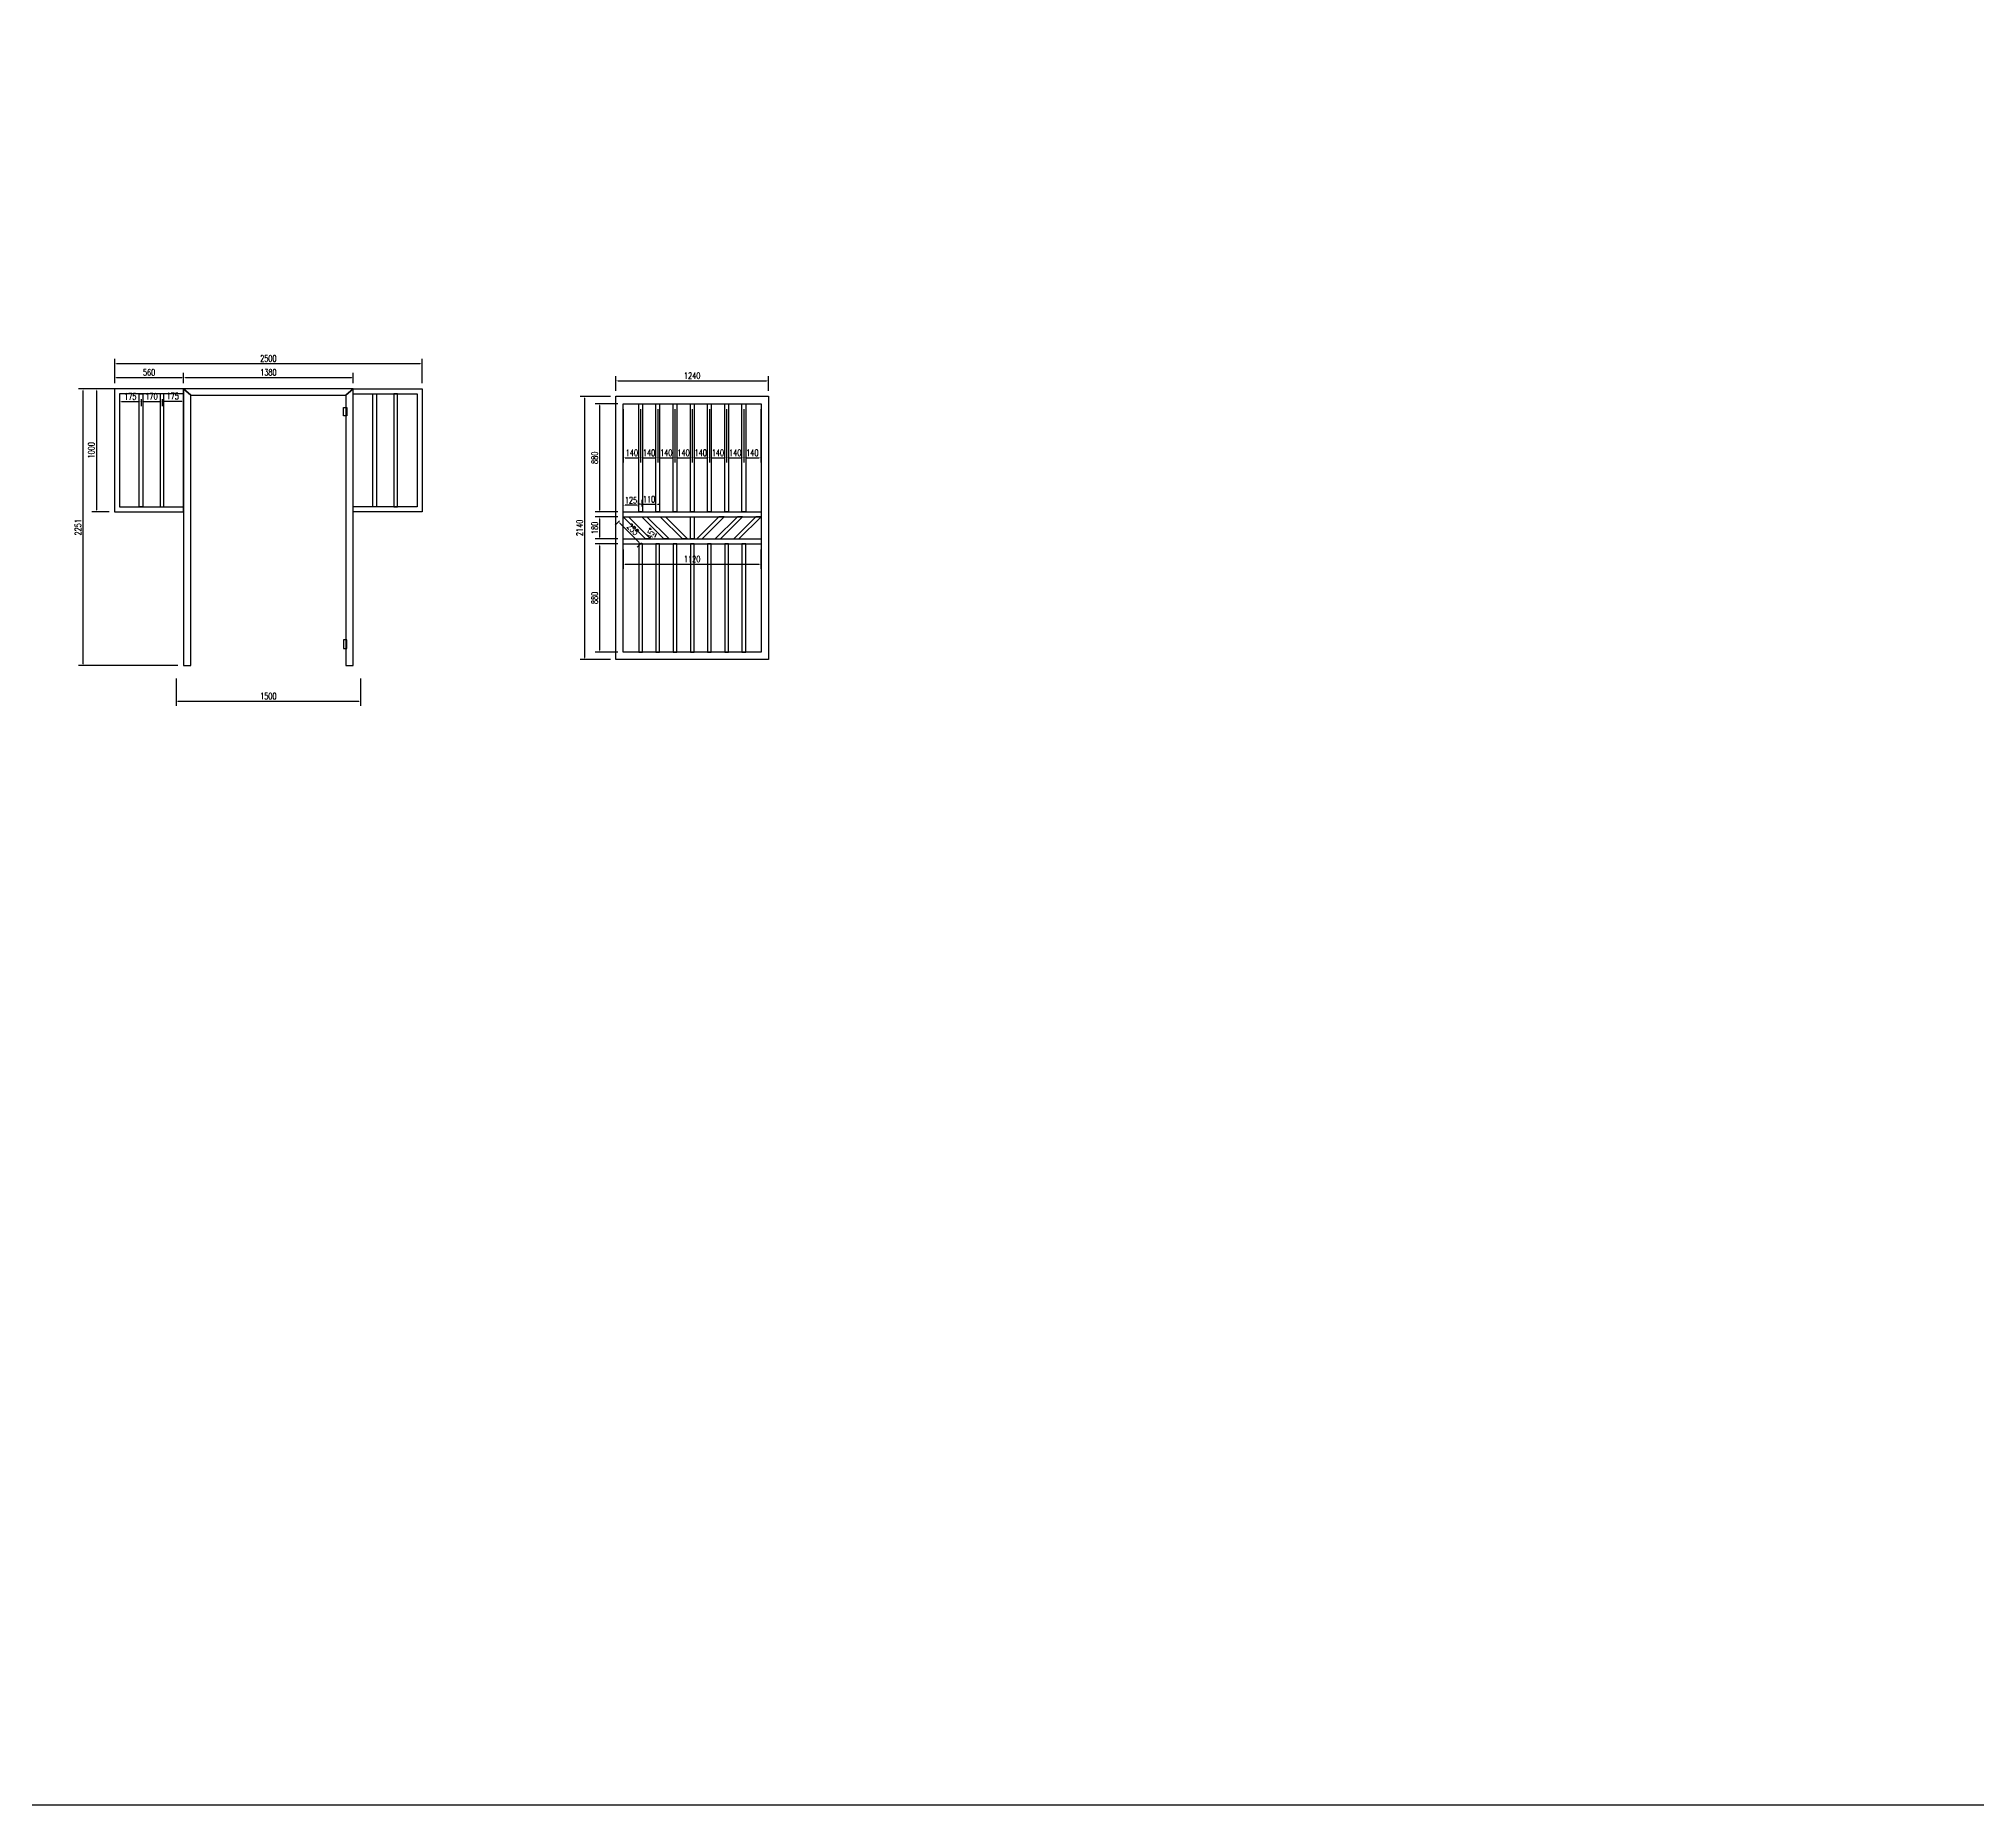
# Model space of a CAD drawing. Extents: x -16492 to 345596, y -4133 to 400729.
# Drawn here: x 29981 to 45745, y -4133 to 10234 of the extents above; entities that cross this region are included whole.
import ezdxf

# ---------------------------------------------------------------- set-up
doc = ezdxf.new("R2010")
doc.units = 0
doc.header["$LTSCALE"] = 10
doc.header["$MEASUREMENT"] = 0
doc.layers.add('W-PLASTIC_RAILINGS塑木栏杆', color=6, linetype='Continuous')
doc.layers.add('W-STEEL_FRAME钢架', color=3, linetype='Continuous')
doc.styles.add('STANDARD_T3', font='simplex.shx', dxfattribs={"width": 0.7, "bigfont": 'gbcbig.shx'})
doc.dimstyles.new('W&&15', dxfattribs={"dimtxt": 52.5, "dimasz": 15, "dimexe": 37.5, "dimexo": 45, "dimgap": 15, "dimtad": 1, "dimdec": 0, "dimzin": 0, "dimdsep": 46, "dimtxsty": 'STANDARD_T3', "dimcen": 0.09, "dimclrd": 1, "dimclre": 1, "dimclrt": 7, "dimazin": 2, "dimtfac": 1, "dimtdec": 0, "dimtix": 1, "dimtmove": 2, "dimatfit": 3, "dimfxl": 100, "dimtolj": 1, "dimtzin": 0, "dimarcsym": 0})

# ---------------------------------------------------------------- blocks, each defined once
blk = doc.blocks.new('*U187')
at = {"layer": 'W-PLASTIC_RAILINGS塑木栏杆', "color": 5}
blk.add_lwpolyline([(15, -440), (-15, -440), (-15, 440), (15, 440)], close=True, dxfattribs=at)
blk = doc.blocks.new('*U188')
at = {"layer": 'W-PLASTIC_RAILINGS塑木栏杆', "color": 0, "linetype": 'ByBlock', "lineweight": -2, "transparency": 16777216}
for p in [(0, 0), (140, 0), (280, 0), (420, 0), (560, 0), (700, 0), (840, 0)]:
    blk.add_blockref('*U187', p, dxfattribs=at)
blk = doc.blocks.new('*D189')
at = {"layer": 'Defpoints', "color": 0, "transparency": 16777216}
for p in [(35914, 7453), (34674, 7326), (35914, 7326)]:
    blk.add_point(p, dxfattribs=at)
at = {"layer": 'W-PLASTIC_RAILINGS塑木栏杆', "color": 1, "lineweight": -2, "transparency": 16777216}
for p, q in [((34674, 7371), (34674, 7490)), ((34689, 7453), (35899, 7453)), ((35914, 7371), (35914, 7490))]:
    blk.add_line(p, q, dxfattribs=at)
at = {"layer": 'W-PLASTIC_RAILINGS塑木栏杆', "color": 1, "transparency": 16777216}
for points in [[(34689, 7455), (34689, 7450), (34674, 7453)], [(35899, 7455), (35899, 7450), (35914, 7453)]]:
    blk.add_solid(points, dxfattribs=at)
at = {"layer": 'W-PLASTIC_RAILINGS塑木栏杆', "color": 7, "transparency": 16777216, "insert": (35294, 7494), "char_height": 52.5, "attachment_point": 5, "style": 'STANDARD_T3'}
blk.add_mtext('\\A1;1240', dxfattribs=at)
blk = doc.blocks.new('*D190')
at = {"layer": 'Defpoints', "color": 0, "transparency": 16777216}
for p in [(34674, 7326), (34420, 5186), (34674, 5186)]:
    blk.add_point(p, dxfattribs=at)
at = {"layer": 'W-PLASTIC_RAILINGS塑木栏杆', "color": 1, "lineweight": -2, "transparency": 16777216}
for p, q in [((34629, 7326), (34383, 7326)), ((34420, 7311), (34420, 5201)), ((34629, 5186), (34383, 5186))]:
    blk.add_line(p, q, dxfattribs=at)
at = {"layer": 'W-PLASTIC_RAILINGS塑木栏杆', "color": 1, "transparency": 16777216}
for points in [[(34418, 7311), (34423, 7311), (34420, 7326)], [(34418, 5201), (34423, 5201), (34420, 5186)]]:
    blk.add_solid(points, dxfattribs=at)
at = {"layer": 'W-PLASTIC_RAILINGS塑木栏杆', "color": 7, "transparency": 16777216, "insert": (34379, 6256), "char_height": 52.5, "attachment_point": 5, "rotation": 90, "style": 'STANDARD_T3'}
blk.add_mtext('\\A1;2140', dxfattribs=at)
blk = doc.blocks.new('*D192')
at = {"layer": 'Defpoints', "color": 0, "transparency": 16777216}
for p in [(31098, 5076), (32598, 5076), (32598, 4847)]:
    blk.add_point(p, dxfattribs=at)
at = {"layer": 'W-PLASTIC_RAILINGS塑木栏杆', "color": 1, "lineweight": -2, "transparency": 16777216}
for p, q in [((31098, 5031), (31098, 4810)), ((32598, 5031), (32598, 4810)), ((31113, 4847), (32583, 4847))]:
    blk.add_line(p, q, dxfattribs=at)
at = {"layer": 'W-PLASTIC_RAILINGS塑木栏杆', "color": 1, "transparency": 16777216}
for points in [[(31113, 4850), (31113, 4845), (31098, 4847)], [(32583, 4850), (32583, 4845), (32598, 4847)]]:
    blk.add_solid(points, dxfattribs=at)
at = {"layer": 'W-PLASTIC_RAILINGS塑木栏杆', "color": 7, "transparency": 16777216, "insert": (31848, 4888), "char_height": 52.5, "attachment_point": 5, "style": 'STANDARD_T3'}
blk.add_mtext('\\A1;1500', dxfattribs=at)
blk = doc.blocks.new('*D193')
at = {"layer": 'Defpoints', "color": 0, "transparency": 16777216}
for p in [(31158, 7480), (30598, 7387), (31158, 7387)]:
    blk.add_point(p, dxfattribs=at)
at = {"layer": 'W-PLASTIC_RAILINGS塑木栏杆', "color": 1, "lineweight": -2, "transparency": 16777216}
for p, q in [((30598, 7432), (30598, 7518)), ((30613, 7480), (31143, 7480)), ((31158, 7432), (31158, 7518))]:
    blk.add_line(p, q, dxfattribs=at)
at = {"layer": 'W-PLASTIC_RAILINGS塑木栏杆', "color": 1, "transparency": 16777216}
for points in [[(30613, 7483), (30613, 7478), (30598, 7480)], [(31143, 7483), (31143, 7478), (31158, 7480)]]:
    blk.add_solid(points, dxfattribs=at)
at = {"layer": 'W-PLASTIC_RAILINGS塑木栏杆', "color": 7, "transparency": 16777216, "insert": (30878, 7521), "char_height": 52.5, "attachment_point": 5, "style": 'STANDARD_T3'}
blk.add_mtext('\\A1;560', dxfattribs=at)
blk = doc.blocks.new('*D194')
at = {"layer": 'Defpoints', "color": 0, "transparency": 16777216}
for p in [(32538, 7480), (31158, 7387), (32538, 7387)]:
    blk.add_point(p, dxfattribs=at)
at = {"layer": 'W-PLASTIC_RAILINGS塑木栏杆', "color": 1, "lineweight": -2, "transparency": 16777216}
for p, q in [((31158, 7432), (31158, 7518)), ((31173, 7480), (32523, 7480)), ((32538, 7432), (32538, 7518))]:
    blk.add_line(p, q, dxfattribs=at)
at = {"layer": 'W-PLASTIC_RAILINGS塑木栏杆', "color": 1, "transparency": 16777216}
for points in [[(31173, 7483), (31173, 7478), (31158, 7480)], [(32523, 7483), (32523, 7478), (32538, 7480)]]:
    blk.add_solid(points, dxfattribs=at)
at = {"layer": 'W-PLASTIC_RAILINGS塑木栏杆', "color": 7, "transparency": 16777216, "insert": (31848, 7521), "char_height": 52.5, "attachment_point": 5, "style": 'STANDARD_T3'}
blk.add_mtext('\\A1;1380', dxfattribs=at)
blk = doc.blocks.new('*D195')
at = {"layer": 'Defpoints', "color": 0, "transparency": 16777216}
for p in [(30341, 7387), (31158, 7387), (31158, 5136)]:
    blk.add_point(p, dxfattribs=at)
at = {"layer": 'W-PLASTIC_RAILINGS塑木栏杆', "color": 1, "lineweight": -2, "transparency": 16777216}
for p, q in [((31113, 7387), (30303, 7387)), ((30341, 5151), (30341, 7372)), ((31113, 5136), (30303, 5136))]:
    blk.add_line(p, q, dxfattribs=at)
at = {"layer": 'W-PLASTIC_RAILINGS塑木栏杆', "color": 1, "transparency": 16777216}
for points in [[(30338, 7372), (30343, 7372), (30341, 7387)], [(30338, 5151), (30343, 5151), (30341, 5136)]]:
    blk.add_solid(points, dxfattribs=at)
at = {"layer": 'W-PLASTIC_RAILINGS塑木栏杆', "color": 7, "transparency": 16777216, "insert": (30300, 6261), "char_height": 52.5, "attachment_point": 5, "rotation": 90, "style": 'STANDARD_T3'}
blk.add_mtext('\\A1;2251', dxfattribs=at)
blk = doc.blocks.new('*D196')
at = {"layer": 'Defpoints', "color": 0, "transparency": 16777216}
for p in [(30598, 7387), (30449, 6387), (30598, 6387)]:
    blk.add_point(p, dxfattribs=at)
at = {"layer": 'W-PLASTIC_RAILINGS塑木栏杆', "color": 1, "lineweight": -2, "transparency": 16777216}
for p, q in [((30553, 7387), (30412, 7387)), ((30449, 7372), (30449, 6402)), ((30553, 6387), (30412, 6387))]:
    blk.add_line(p, q, dxfattribs=at)
at = {"layer": 'W-PLASTIC_RAILINGS塑木栏杆', "color": 1, "transparency": 16777216}
for points in [[(30447, 7372), (30452, 7372), (30449, 7387)], [(30447, 6402), (30452, 6402), (30449, 6387)]]:
    blk.add_solid(points, dxfattribs=at)
at = {"layer": 'W-PLASTIC_RAILINGS塑木栏杆', "color": 7, "transparency": 16777216, "insert": (30408, 6887), "char_height": 52.5, "attachment_point": 5, "rotation": 90, "style": 'STANDARD_T3'}
blk.add_mtext('\\A1;1000', dxfattribs=at)
blk = doc.blocks.new('*D197')
at = {"layer": 'Defpoints', "color": 0, "transparency": 16777216}
for p in [(30638, 7347), (30813, 7347), (30813, 7284)]:
    blk.add_point(p, dxfattribs=at)
at = {"layer": 'W-PLASTIC_RAILINGS塑木栏杆', "color": 1, "lineweight": -2, "transparency": 16777216}
for p, q in [((30638, 7302), (30638, 7247)), ((30653, 7284), (30798, 7284)), ((30813, 7302), (30813, 7247))]:
    blk.add_line(p, q, dxfattribs=at)
at = {"layer": 'W-PLASTIC_RAILINGS塑木栏杆', "color": 1, "transparency": 16777216}
for points in [[(30653, 7287), (30653, 7282), (30638, 7284)], [(30798, 7287), (30798, 7282), (30813, 7284)]]:
    blk.add_solid(points, dxfattribs=at)
at = {"layer": 'W-PLASTIC_RAILINGS塑木栏杆', "color": 7, "transparency": 16777216, "insert": (30725, 7325), "char_height": 52.5, "attachment_point": 5, "style": 'STANDARD_T3'}
blk.add_mtext('\\A1;175', dxfattribs=at)
blk = doc.blocks.new('*D198')
at = {"layer": 'Defpoints', "color": 0, "transparency": 16777216}
for p in [(30813, 7347), (30983, 7347), (30983, 7285)]:
    blk.add_point(p, dxfattribs=at)
at = {"layer": 'W-PLASTIC_RAILINGS塑木栏杆', "color": 1, "lineweight": -2, "transparency": 16777216}
for p, q in [((30813, 7302), (30813, 7247)), ((30828, 7285), (30968, 7285)), ((30983, 7302), (30983, 7247))]:
    blk.add_line(p, q, dxfattribs=at)
at = {"layer": 'W-PLASTIC_RAILINGS塑木栏杆', "color": 1, "transparency": 16777216}
for points in [[(30828, 7287), (30828, 7282), (30813, 7285)], [(30968, 7287), (30968, 7282), (30983, 7285)]]:
    blk.add_solid(points, dxfattribs=at)
at = {"layer": 'W-PLASTIC_RAILINGS塑木栏杆', "color": 7, "transparency": 16777216, "insert": (30898, 7326), "char_height": 52.5, "attachment_point": 5, "style": 'STANDARD_T3'}
blk.add_mtext('\\A1;170', dxfattribs=at)
blk = doc.blocks.new('*D199')
at = {"layer": 'Defpoints', "color": 0, "transparency": 16777216}
for p in [(30983, 7347), (31158, 7347), (31158, 7287)]:
    blk.add_point(p, dxfattribs=at)
at = {"layer": 'W-PLASTIC_RAILINGS塑木栏杆', "color": 1, "lineweight": -2, "transparency": 16777216}
for p, q in [((30983, 7302), (30983, 7249)), ((30998, 7287), (31143, 7287)), ((31158, 7302), (31158, 7249))]:
    blk.add_line(p, q, dxfattribs=at)
at = {"layer": 'W-PLASTIC_RAILINGS塑木栏杆', "color": 1, "transparency": 16777216}
for points in [[(30998, 7289), (30998, 7284), (30983, 7287)], [(31143, 7289), (31143, 7284), (31158, 7287)]]:
    blk.add_solid(points, dxfattribs=at)
at = {"layer": 'W-PLASTIC_RAILINGS塑木栏杆', "color": 7, "transparency": 16777216, "insert": (31070, 7328), "char_height": 52.5, "attachment_point": 5, "style": 'STANDARD_T3'}
blk.add_mtext('\\A1;175', dxfattribs=at)
blk = doc.blocks.new('*D191')
at = {"layer": 'Defpoints', "color": 0, "transparency": 16777216}
for p in [(33098, 7593), (30598, 7387), (33098, 7387)]:
    blk.add_point(p, dxfattribs=at)
at = {"layer": 'W-PLASTIC_RAILINGS塑木栏杆', "color": 1, "lineweight": -2, "transparency": 16777216}
for p, q in [((30598, 7432), (30598, 7630)), ((30613, 7593), (33083, 7593)), ((33098, 7432), (33098, 7630))]:
    blk.add_line(p, q, dxfattribs=at)
at = {"layer": 'W-PLASTIC_RAILINGS塑木栏杆', "color": 1, "transparency": 16777216}
for points in [[(30613, 7595), (30613, 7590), (30598, 7593)], [(33083, 7595), (33083, 7590), (33098, 7593)]]:
    blk.add_solid(points, dxfattribs=at)
at = {"layer": 'W-PLASTIC_RAILINGS塑木栏杆', "color": 7, "transparency": 16777216, "insert": (31848, 7634), "char_height": 52.5, "attachment_point": 5, "style": 'STANDARD_T3'}
blk.add_mtext('\\A1;2500', dxfattribs=at)
blk = doc.blocks.new('*D200')
at = {"layer": 'Defpoints', "color": 0, "transparency": 16777216}
for p in [(34543, 6126), (34734, 6126), (34734, 5246)]:
    blk.add_point(p, dxfattribs=at)
at = {"layer": 'W-PLASTIC_RAILINGS塑木栏杆', "color": 1, "lineweight": -2, "transparency": 16777216}
for p, q in [((34689, 6126), (34505, 6126)), ((34543, 5261), (34543, 6111)), ((34689, 5246), (34505, 5246))]:
    blk.add_line(p, q, dxfattribs=at)
at = {"layer": 'W-PLASTIC_RAILINGS塑木栏杆', "color": 1, "transparency": 16777216}
for points in [[(34540, 6111), (34545, 6111), (34543, 6126)], [(34540, 5261), (34545, 5261), (34543, 5246)]]:
    blk.add_solid(points, dxfattribs=at)
at = {"layer": 'W-PLASTIC_RAILINGS塑木栏杆', "color": 7, "transparency": 16777216, "insert": (34502, 5686), "char_height": 52.5, "attachment_point": 5, "rotation": 90, "style": 'STANDARD_T3'}
blk.add_mtext('\\A1;880', dxfattribs=at)
blk = doc.blocks.new('*D201')
at = {"layer": 'Defpoints', "color": 0, "transparency": 16777216}
for p in [(34543, 6346), (34734, 6346), (34734, 6166)]:
    blk.add_point(p, dxfattribs=at)
at = {"layer": 'W-PLASTIC_RAILINGS塑木栏杆', "color": 1, "lineweight": -2, "transparency": 16777216}
for p, q in [((34689, 6346), (34505, 6346)), ((34543, 6181), (34543, 6331)), ((34689, 6166), (34505, 6166))]:
    blk.add_line(p, q, dxfattribs=at)
at = {"layer": 'W-PLASTIC_RAILINGS塑木栏杆', "color": 1, "transparency": 16777216}
for points in [[(34540, 6331), (34545, 6331), (34543, 6346)], [(34540, 6181), (34545, 6181), (34543, 6166)]]:
    blk.add_solid(points, dxfattribs=at)
at = {"layer": 'W-PLASTIC_RAILINGS塑木栏杆', "color": 7, "transparency": 16777216, "insert": (34502, 6256), "char_height": 52.5, "attachment_point": 5, "rotation": 90, "style": 'STANDARD_T3'}
blk.add_mtext('\\A1;180', dxfattribs=at)
blk = doc.blocks.new('*D202')
at = {"layer": 'Defpoints', "color": 0, "transparency": 16777216}
for p in [(34543, 7266), (34734, 7266), (34734, 6386)]:
    blk.add_point(p, dxfattribs=at)
at = {"layer": 'W-PLASTIC_RAILINGS塑木栏杆', "color": 1, "lineweight": -2, "transparency": 16777216}
for p, q in [((34689, 7266), (34505, 7266)), ((34543, 6401), (34543, 7251)), ((34689, 6386), (34505, 6386))]:
    blk.add_line(p, q, dxfattribs=at)
at = {"layer": 'W-PLASTIC_RAILINGS塑木栏杆', "color": 1, "transparency": 16777216}
for points in [[(34540, 7251), (34545, 7251), (34543, 7266)], [(34540, 6401), (34545, 6401), (34543, 6386)]]:
    blk.add_solid(points, dxfattribs=at)
at = {"layer": 'W-PLASTIC_RAILINGS塑木栏杆', "color": 7, "transparency": 16777216, "insert": (34502, 6826), "char_height": 52.5, "attachment_point": 5, "rotation": 90, "style": 'STANDARD_T3'}
blk.add_mtext('\\A1;880', dxfattribs=at)
blk = doc.blocks.new('*D203')
at = {"layer": 'Defpoints', "color": 0, "transparency": 16777216}
for p in [(34734, 7266), (34874, 7266), (34874, 6826)]:
    blk.add_point(p, dxfattribs=at)
at = {"layer": 'W-PLASTIC_RAILINGS塑木栏杆', "color": 1, "lineweight": -2, "transparency": 16777216}
for p, q in [((34734, 7221), (34734, 6789)), ((34874, 7221), (34874, 6789)), ((34749, 6826), (34859, 6826))]:
    blk.add_line(p, q, dxfattribs=at)
at = {"layer": 'W-PLASTIC_RAILINGS塑木栏杆', "color": 1, "transparency": 16777216}
for points in [[(34749, 6829), (34749, 6824), (34734, 6826)], [(34859, 6829), (34859, 6824), (34874, 6826)]]:
    blk.add_solid(points, dxfattribs=at)
at = {"layer": 'W-PLASTIC_RAILINGS塑木栏杆', "color": 7, "transparency": 16777216, "insert": (34804, 6867), "char_height": 52.5, "attachment_point": 5, "style": 'STANDARD_T3'}
blk.add_mtext('\\A1;140', dxfattribs=at)
blk = doc.blocks.new('*D204')
at = {"layer": 'Defpoints', "color": 0, "transparency": 16777216}
for p in [(34874, 7266), (35014, 7266), (35014, 6826)]:
    blk.add_point(p, dxfattribs=at)
at = {"layer": 'W-PLASTIC_RAILINGS塑木栏杆', "color": 1, "lineweight": -2, "transparency": 16777216}
for p, q in [((34874, 7221), (34874, 6789)), ((35014, 7221), (35014, 6789)), ((34889, 6826), (34999, 6826))]:
    blk.add_line(p, q, dxfattribs=at)
at = {"layer": 'W-PLASTIC_RAILINGS塑木栏杆', "color": 1, "transparency": 16777216}
for points in [[(34889, 6829), (34889, 6824), (34874, 6826)], [(34999, 6829), (34999, 6824), (35014, 6826)]]:
    blk.add_solid(points, dxfattribs=at)
at = {"layer": 'W-PLASTIC_RAILINGS塑木栏杆', "color": 7, "transparency": 16777216, "insert": (34944, 6867), "char_height": 52.5, "attachment_point": 5, "style": 'STANDARD_T3'}
blk.add_mtext('\\A1;140', dxfattribs=at)
blk = doc.blocks.new('*D205')
at = {"layer": 'Defpoints', "color": 0, "transparency": 16777216}
for p in [(35014, 7266), (35154, 7266), (35154, 6826)]:
    blk.add_point(p, dxfattribs=at)
at = {"layer": 'W-PLASTIC_RAILINGS塑木栏杆', "color": 1, "lineweight": -2, "transparency": 16777216}
for p, q in [((35014, 7221), (35014, 6789)), ((35154, 7221), (35154, 6789)), ((35029, 6826), (35139, 6826))]:
    blk.add_line(p, q, dxfattribs=at)
at = {"layer": 'W-PLASTIC_RAILINGS塑木栏杆', "color": 1, "transparency": 16777216}
for points in [[(35029, 6829), (35029, 6824), (35014, 6826)], [(35139, 6829), (35139, 6824), (35154, 6826)]]:
    blk.add_solid(points, dxfattribs=at)
at = {"layer": 'W-PLASTIC_RAILINGS塑木栏杆', "color": 7, "transparency": 16777216, "insert": (35084, 6867), "char_height": 52.5, "attachment_point": 5, "style": 'STANDARD_T3'}
blk.add_mtext('\\A1;140', dxfattribs=at)
blk = doc.blocks.new('*D206')
at = {"layer": 'Defpoints', "color": 0, "transparency": 16777216}
for p in [(35154, 7266), (35294, 7266), (35294, 6826)]:
    blk.add_point(p, dxfattribs=at)
at = {"layer": 'W-PLASTIC_RAILINGS塑木栏杆', "color": 1, "lineweight": -2, "transparency": 16777216}
for p, q in [((35154, 7221), (35154, 6789)), ((35294, 7221), (35294, 6789)), ((35169, 6826), (35279, 6826))]:
    blk.add_line(p, q, dxfattribs=at)
at = {"layer": 'W-PLASTIC_RAILINGS塑木栏杆', "color": 1, "transparency": 16777216}
for points in [[(35169, 6829), (35169, 6824), (35154, 6826)], [(35279, 6829), (35279, 6824), (35294, 6826)]]:
    blk.add_solid(points, dxfattribs=at)
at = {"layer": 'W-PLASTIC_RAILINGS塑木栏杆', "color": 7, "transparency": 16777216, "insert": (35224, 6867), "char_height": 52.5, "attachment_point": 5, "style": 'STANDARD_T3'}
blk.add_mtext('\\A1;140', dxfattribs=at)
blk = doc.blocks.new('*D207')
at = {"layer": 'Defpoints', "color": 0, "transparency": 16777216}
for p in [(35294, 7266), (35434, 7266), (35434, 6826)]:
    blk.add_point(p, dxfattribs=at)
at = {"layer": 'W-PLASTIC_RAILINGS塑木栏杆', "color": 1, "lineweight": -2, "transparency": 16777216}
for p, q in [((35294, 7221), (35294, 6789)), ((35434, 7221), (35434, 6789)), ((35309, 6826), (35419, 6826))]:
    blk.add_line(p, q, dxfattribs=at)
at = {"layer": 'W-PLASTIC_RAILINGS塑木栏杆', "color": 1, "transparency": 16777216}
for points in [[(35309, 6829), (35309, 6824), (35294, 6826)], [(35419, 6829), (35419, 6824), (35434, 6826)]]:
    blk.add_solid(points, dxfattribs=at)
at = {"layer": 'W-PLASTIC_RAILINGS塑木栏杆', "color": 7, "transparency": 16777216, "insert": (35364, 6867), "char_height": 52.5, "attachment_point": 5, "style": 'STANDARD_T3'}
blk.add_mtext('\\A1;140', dxfattribs=at)
blk = doc.blocks.new('*D208')
at = {"layer": 'Defpoints', "color": 0, "transparency": 16777216}
for p in [(35434, 7266), (35574, 7266), (35574, 6826)]:
    blk.add_point(p, dxfattribs=at)
at = {"layer": 'W-PLASTIC_RAILINGS塑木栏杆', "color": 1, "lineweight": -2, "transparency": 16777216}
for p, q in [((35434, 7221), (35434, 6789)), ((35574, 7221), (35574, 6789)), ((35449, 6826), (35559, 6826))]:
    blk.add_line(p, q, dxfattribs=at)
at = {"layer": 'W-PLASTIC_RAILINGS塑木栏杆', "color": 1, "transparency": 16777216}
for points in [[(35449, 6829), (35449, 6824), (35434, 6826)], [(35559, 6829), (35559, 6824), (35574, 6826)]]:
    blk.add_solid(points, dxfattribs=at)
at = {"layer": 'W-PLASTIC_RAILINGS塑木栏杆', "color": 7, "transparency": 16777216, "insert": (35504, 6867), "char_height": 52.5, "attachment_point": 5, "style": 'STANDARD_T3'}
blk.add_mtext('\\A1;140', dxfattribs=at)
blk = doc.blocks.new('*D209')
at = {"layer": 'Defpoints', "color": 0, "transparency": 16777216}
for p in [(35574, 7266), (35714, 7266), (35714, 6826)]:
    blk.add_point(p, dxfattribs=at)
at = {"layer": 'W-PLASTIC_RAILINGS塑木栏杆', "color": 1, "lineweight": -2, "transparency": 16777216}
for p, q in [((35574, 7221), (35574, 6789)), ((35714, 7221), (35714, 6789)), ((35589, 6826), (35699, 6826))]:
    blk.add_line(p, q, dxfattribs=at)
at = {"layer": 'W-PLASTIC_RAILINGS塑木栏杆', "color": 1, "transparency": 16777216}
for points in [[(35589, 6829), (35589, 6824), (35574, 6826)], [(35699, 6829), (35699, 6824), (35714, 6826)]]:
    blk.add_solid(points, dxfattribs=at)
at = {"layer": 'W-PLASTIC_RAILINGS塑木栏杆', "color": 7, "transparency": 16777216, "insert": (35644, 6867), "char_height": 52.5, "attachment_point": 5, "style": 'STANDARD_T3'}
blk.add_mtext('\\A1;140', dxfattribs=at)
blk = doc.blocks.new('*D210')
at = {"layer": 'Defpoints', "color": 0, "transparency": 16777216}
for p in [(35714, 7266), (35854, 7266), (35854, 6826)]:
    blk.add_point(p, dxfattribs=at)
at = {"layer": 'W-PLASTIC_RAILINGS塑木栏杆', "color": 1, "lineweight": -2, "transparency": 16777216}
for p, q in [((35714, 7221), (35714, 6789)), ((35854, 7221), (35854, 6789)), ((35729, 6826), (35839, 6826))]:
    blk.add_line(p, q, dxfattribs=at)
at = {"layer": 'W-PLASTIC_RAILINGS塑木栏杆', "color": 1, "transparency": 16777216}
for points in [[(35729, 6829), (35729, 6824), (35714, 6826)], [(35839, 6829), (35839, 6824), (35854, 6826)]]:
    blk.add_solid(points, dxfattribs=at)
at = {"layer": 'W-PLASTIC_RAILINGS塑木栏杆', "color": 7, "transparency": 16777216, "insert": (35784, 6867), "char_height": 52.5, "attachment_point": 5, "style": 'STANDARD_T3'}
blk.add_mtext('\\A1;140', dxfattribs=at)
blk = doc.blocks.new('*D211')
at = {"layer": 'Defpoints', "color": 0, "transparency": 16777216}
for p in [(34889, 6386), (34999, 6448), (34999, 6386)]:
    blk.add_point(p, dxfattribs=at)
at = {"layer": 'W-PLASTIC_RAILINGS塑木栏杆', "color": 1, "lineweight": -2, "transparency": 16777216}
for p, q in [((34889, 6431), (34889, 6485)), ((34999, 6431), (34999, 6485)), ((34874, 6448), (34859, 6448)), ((34889, 6448), (34999, 6448)), ((35014, 6448), (35029, 6448))]:
    blk.add_line(p, q, dxfattribs=at)
at = {"layer": 'W-PLASTIC_RAILINGS塑木栏杆', "color": 1, "transparency": 16777216}
for points in [[(34874, 6450), (34874, 6445), (34889, 6448)], [(35014, 6450), (35014, 6445), (34999, 6448)]]:
    blk.add_solid(points, dxfattribs=at)
at = {"layer": 'W-PLASTIC_RAILINGS塑木栏杆', "color": 7, "transparency": 16777216, "insert": (34944, 6489), "char_height": 52.5, "attachment_point": 5, "style": 'STANDARD_T3'}
blk.add_mtext('\\A1;110', dxfattribs=at)
blk = doc.blocks.new('*D212')
at = {"layer": 'Defpoints', "color": 0, "transparency": 16777216}
for p in [(34734, 6440), (34734, 6386), (34859, 6386)]:
    blk.add_point(p, dxfattribs=at)
at = {"layer": 'W-PLASTIC_RAILINGS塑木栏杆', "color": 1, "lineweight": -2, "transparency": 16777216}
for p, q in [((34734, 6431), (34734, 6478)), ((34859, 6431), (34859, 6478)), ((34844, 6440), (34749, 6440))]:
    blk.add_line(p, q, dxfattribs=at)
at = {"layer": 'W-PLASTIC_RAILINGS塑木栏杆', "color": 1, "transparency": 16777216}
for points in [[(34749, 6443), (34749, 6438), (34734, 6440)], [(34844, 6443), (34844, 6438), (34859, 6440)]]:
    blk.add_solid(points, dxfattribs=at)
at = {"layer": 'W-PLASTIC_RAILINGS塑木栏杆', "color": 7, "transparency": 16777216, "insert": (34797, 6481), "char_height": 52.5, "attachment_point": 5, "style": 'STANDARD_T3'}
blk.add_mtext('\\A1;125', dxfattribs=at)
blk = doc.blocks.new('*U213')
at = {"layer": 'W-PLASTIC_RAILINGS塑木栏杆', "color": 5}
blk.add_lwpolyline([(15, -440), (-15, -440), (-15, 440), (15, 440)], close=True, dxfattribs=at)
blk = doc.blocks.new('*U214')
at = {"layer": 'W-PLASTIC_RAILINGS塑木栏杆', "color": 0, "linetype": 'ByBlock', "lineweight": -2, "transparency": 16777216}
for p in [(0, 0), (140, 0), (280, 0), (420, 0), (560, 0), (700, 0), (840, 0)]:
    blk.add_blockref('*U213', p, dxfattribs=at)
blk = doc.blocks.new('*D215')
at = {"layer": 'Defpoints', "color": 0, "transparency": 16777216}
for p in [(34734, 6346), (34914, 6166), (34874, 6126)]:
    blk.add_point(p, dxfattribs=at)
at = {"layer": 'W-PLASTIC_RAILINGS塑木栏杆', "color": 1, "lineweight": -2, "transparency": 16777216}
for p, q in [((34703, 6314), (34668, 6279)), ((34705, 6295), (34864, 6137)), ((34883, 6134), (34848, 6099))]:
    blk.add_line(p, q, dxfattribs=at)
at = {"layer": 'W-PLASTIC_RAILINGS塑木栏杆', "color": 1, "transparency": 16777216}
for points in [[(34707, 6297), (34703, 6294), (34694, 6306)], [(34865, 6138), (34862, 6135), (34874, 6126)]]:
    blk.add_solid(points, dxfattribs=at)
at = {"layer": 'W-PLASTIC_RAILINGS塑木栏杆', "color": 7, "transparency": 16777216, "insert": (34813, 6245), "char_height": 52.5, "attachment_point": 5, "rotation": 315, "style": 'STANDARD_T3'}
blk.add_mtext('\\A1;255', dxfattribs=at)
blk = doc.blocks.new('*D216')
at = {"layer": 'Defpoints', "color": 0, "transparency": 16777216}
for p in [(34884, 6346), (34734, 6166), (35000, 6203), (35064, 6166), (35854, 6166)]:
    blk.add_point(p, dxfattribs=at)
at = {"layer": 'W-PLASTIC_RAILINGS塑木栏杆', "color": 1, "lineweight": -2, "transparency": 16777216}
blk.add_arc((35064, 6166), 74.3, 146.5918, 168.4082, dxfattribs=at)
at = {"layer": 'W-PLASTIC_RAILINGS塑木栏杆', "color": 1, "transparency": 16777216}
for points in [[(34994, 6181), (34989, 6181), (34990, 6166)], [(35000, 6209), (35004, 6205), (35012, 6219)]]:
    blk.add_solid(points, dxfattribs=at)
at = {"layer": 'W-PLASTIC_RAILINGS塑木栏杆', "color": 7, "transparency": 16777216, "insert": (34958, 6210), "char_height": 52.5, "attachment_point": 5, "rotation": 67.5, "style": 'STANDARD_T3'}
blk.add_mtext('\\A1;45°', dxfattribs=at)
blk = doc.blocks.new('*D218')
at = {"layer": 'Defpoints', "color": 0, "transparency": 16777216}
for p in [(34734, 6126), (35854, 6126), (35854, 5962)]:
    blk.add_point(p, dxfattribs=at)
at = {"layer": 'W-PLASTIC_RAILINGS塑木栏杆', "color": 1, "lineweight": -2, "transparency": 16777216}
for p, q in [((34734, 6081), (34734, 5924)), ((35854, 6081), (35854, 5924)), ((34749, 5962), (35839, 5962))]:
    blk.add_line(p, q, dxfattribs=at)
at = {"layer": 'W-PLASTIC_RAILINGS塑木栏杆', "color": 1, "transparency": 16777216}
for points in [[(34749, 5964), (34749, 5959), (34734, 5962)], [(35839, 5964), (35839, 5959), (35854, 5962)]]:
    blk.add_solid(points, dxfattribs=at)
at = {"layer": 'W-PLASTIC_RAILINGS塑木栏杆', "color": 7, "transparency": 16777216, "insert": (35294, 6003), "char_height": 52.5, "attachment_point": 5, "style": 'STANDARD_T3'}
blk.add_mtext('\\A1;1120', dxfattribs=at)

msp = doc.modelspace()

# ---------------------------------------------------------------- linework, layer by layer
at = {"layer": 'W-PLASTIC_RAILINGS塑木栏杆', "color": 3}
for p, q in [((34734.4, 6386.2), (35854.4, 6386.2)), ((34734.4, 6346.2), (35854.4, 6346.2)), ((34734.4, 6166.2), (35854.4, 6166.2)), ((34734.4, 6126.2), (35854.4, 6126.2))]:
    msp.add_line(p, q, dxfattribs=at)
for points in [[(31157.6, 7386.8), (30597.6, 7386.8), (30597.6, 6386.8), (31157.6, 6386.8)], [(31157.6, 7346.8), (30637.6, 7346.8), (30637.6, 6426.8), (31157.6, 6426.8)], [(32537.6, 7386.8), (33097.6, 7386.8), (33097.6, 6386.8), (32537.6, 6386.8)], [(32537.6, 7346.8), (33057.6, 7346.8), (33057.6, 6426.8), (32537.6, 6426.8)]]:
    msp.add_lwpolyline(points, close=True, dxfattribs=at)
at = {"layer": 'W-PLASTIC_RAILINGS塑木栏杆', "color": 5}
for points in [[(30827.6, 6426.8), (30797.6, 6426.8), (30797.6, 7346.8), (30827.6, 7346.8)], [(30967.6, 6426.8), (30997.6, 6426.8), (30997.6, 7346.8), (30967.6, 7346.8)], [(32727.6, 6426.8), (32697.6, 6426.8), (32697.6, 7346.8), (32727.6, 7346.8)], [(32867.6, 6426.8), (32897.6, 6426.8), (32897.6, 7346.8), (32867.6, 7346.8)], [(34956.8, 6166.2), (34914.4, 6166.2), (34734.4, 6346.2), (34776.8, 6346.2)], [(35106.8, 6166.2), (35064.4, 6166.2), (34884.4, 6346.2), (34926.8, 6346.2)], [(35256.8, 6166.2), (35214.4, 6166.2), (35034.4, 6346.2), (35076.8, 6346.2)], [(35309.4, 6166.2), (35279.4, 6166.2), (35279.4, 6346.2), (35309.4, 6346.2)], [(35331.9, 6166.2), (35374.4, 6166.2), (35554.4, 6346.2), (35511.9, 6346.2)], [(35481.9, 6166.2), (35524.4, 6166.2), (35704.4, 6346.2), (35661.9, 6346.2)], [(35631.9, 6166.2), (35674.4, 6166.2), (35854.4, 6346.2), (35811.9, 6346.2)]]:
    msp.add_lwpolyline(points, close=True, dxfattribs=at)
at = {"layer": 'W-PLASTIC_RAILINGS塑木栏杆'}
for points in [[(31157.6, 5136.2), (31217.6, 5136.2), (31217.6, 7336.2), (31157.6, 7386.8)], [(31217.6, 7336.2), (32477.6, 7336.2), (32537.6, 7386.8), (31157.6, 7386.8)], [(32477.6, 5136.2), (32537.6, 5136.2), (32537.6, 7386.8), (32477.6, 7336.2)], [(34674.4, 7326.2), (35914.4, 7326.2), (35914.4, 5186.2), (34674.4, 5186.2)], [(34734.4, 7266.2), (35854.4, 7266.2), (35854.4, 5246.2), (34734.4, 5246.2)], [(32457.8, 7236.2), (32487.1, 7236.2), (32487.1, 7167.1), (32457.8, 7167.1)], [(32457.8, 5276.2), (32487.1, 5276.2), (32487.1, 5345.3), (32457.8, 5345.3)]]:
    msp.add_lwpolyline(points, close=True, dxfattribs=at)
at = {"layer": 'W-STEEL_FRAME钢架'}
msp.add_lwpolyline([(-16491.7, 51738.3), (91784.8, 51738.3), (91784.8, -4133.4), (-16491.7, -4133.4)], close=True, dxfattribs=at)

# ---------------------------------------------------------------- block references
at = {"layer": 'W-PLASTIC_RAILINGS塑木栏杆'}
msp.add_blockref('*U188', (34874.4, 6826.2), dxfattribs=at)
at = {"layer": 'W-PLASTIC_RAILINGS塑木栏杆', "xscale": -1, "rotation": 180}
msp.add_blockref('*U214', (34874.4, 5686.2), dxfattribs=at)

# ---------------------------------------------------------------- dimensions: what is measured, and where the dimension line sits
at = {"layer": 'W-PLASTIC_RAILINGS塑木栏杆'}
for base, p1, p2, picture, middle in [((33097.6, 7592.8), (30597.6, 7386.8), (33097.6, 7386.8), '*D191', (31847.6, 7634.1)), ((31157.6, 7480.1), (30597.6, 7386.8), (31157.6, 7386.8), '*D193', (30877.6, 7521.4)), ((32537.6, 7480.1), (31157.6, 7386.8), (32537.6, 7386.8), '*D194', (31847.6, 7521.4)), ((35914.4, 7452.5), (34674.4, 7326.2), (35914.4, 7326.2), '*D189', (35294.4, 7493.8)), ((30812.6, 7284), (30637.6, 7346.8), (30812.6, 7346.8), '*D197', (30725.1, 7325.3)), ((30982.6, 7284.9), (30812.6, 7346.8), (30982.6, 7346.8), '*D198', (30897.6, 7326.2)), ((31157.6, 7286.6), (30982.6, 7346.8), (31157.6, 7346.8), '*D199', (31070.1, 7327.9)), ((34874.4, 6826.2), (34734.4, 7266.2), (34874.4, 7266.2), '*D203', (34804.4, 6867.4)), ((35014.4, 6826.2), (34874.4, 7266.2), (35014.4, 7266.2), '*D204', (34944.4, 6867.4)), ((35154.4, 6826.2), (35014.4, 7266.2), (35154.4, 7266.2), '*D205', (35084.4, 6867.4)), ((35294.4, 6826.2), (35154.4, 7266.2), (35294.4, 7266.2), '*D206', (35224.4, 6867.4)), ((35434.4, 6826.2), (35294.4, 7266.2), (35434.4, 7266.2), '*D207', (35364.4, 6867.4)), ((35574.4, 6826.2), (35434.4, 7266.2), (35574.4, 7266.2), '*D208', (35504.4, 6867.4)), ((35714.4, 6826.2), (35574.4, 7266.2), (35714.4, 7266.2), '*D209', (35644.4, 6867.4)), ((35854.4, 6826.2), (35714.4, 7266.2), (35854.4, 7266.2), '*D210', (35784.4, 6867.4)), ((34734.4, 6440.2), (34859.4, 6386.2), (34734.4, 6386.2), '*D212', (34796.9, 6481.4)), ((34999.4, 6447.9), (34889.4, 6386.2), (34999.4, 6386.2), '*D211', (34944.4, 6489.2)), ((35854.4, 5961.5), (34734.4, 6126.2), (35854.4, 6126.2), '*D218', (35294.4, 6002.8)), ((32597.6, 4847.2), (31097.6, 5076.2), (32597.6, 5076.2), '*D192', (31847.6, 4888.5))]:
    dim = msp.add_linear_dim(base=base, p1=p1, p2=p2, dimstyle='W&&15', dxfattribs=at)
    dim.commit()
    dim.dimension.update_dxf_attribs({"geometry": picture, "text_midpoint": middle})
for base, p1, p2, picture, middle in [((30340.9, 7386.8), (31157.6, 5136.2), (31157.6, 7386.8), '*D195', (30299.6, 6261.5)), ((30449.2, 6386.8), (30597.6, 7386.8), (30597.6, 6386.8), '*D196', (30408, 6886.8)), ((34420, 5186.2), (34674.4, 7326.2), (34674.4, 5186.2), '*D190', (34378.8, 6256.2)), ((34543, 7266.2), (34734.4, 6386.2), (34734.4, 7266.2), '*D202', (34501.7, 6826.2)), ((34543, 6346.2), (34734.4, 6166.2), (34734.4, 6346.2), '*D201', (34501.7, 6256.2)), ((34543, 6126.2), (34734.4, 5246.2), (34734.4, 6126.2), '*D200', (34501.7, 5686.2))]:
    dim = msp.add_linear_dim(base=base, p1=p1, p2=p2, angle=90, dimstyle='W&&15', dxfattribs=at)
    dim.commit()
    dim.dimension.update_dxf_attribs({"geometry": picture, "text_midpoint": middle})
dim = msp.add_aligned_dim(p1=(34734.4, 6346.2), p2=(34914.4, 6166.2), distance=-56.9, dimstyle='W&&15', dxfattribs=at)
dim.commit()
dim.dimension.update_dxf_attribs({"geometry": '*D215', "text_midpoint": (34813.3, 6245.1)})
dim = msp.add_angular_dim_2l(base=(35000.1, 6203.3), line1=((34734.4, 6166.2), (35854.4, 6166.2)), line2=((35064.4, 6166.2), (34884.4, 6346.2)), dimstyle='W&&15', dxfattribs=at)
dim.commit()
dim.dimension.update_dxf_attribs({"geometry": '*D216', "text_midpoint": (34957.6, 6210.4)})

doc.saveas('drawing.dxf')
